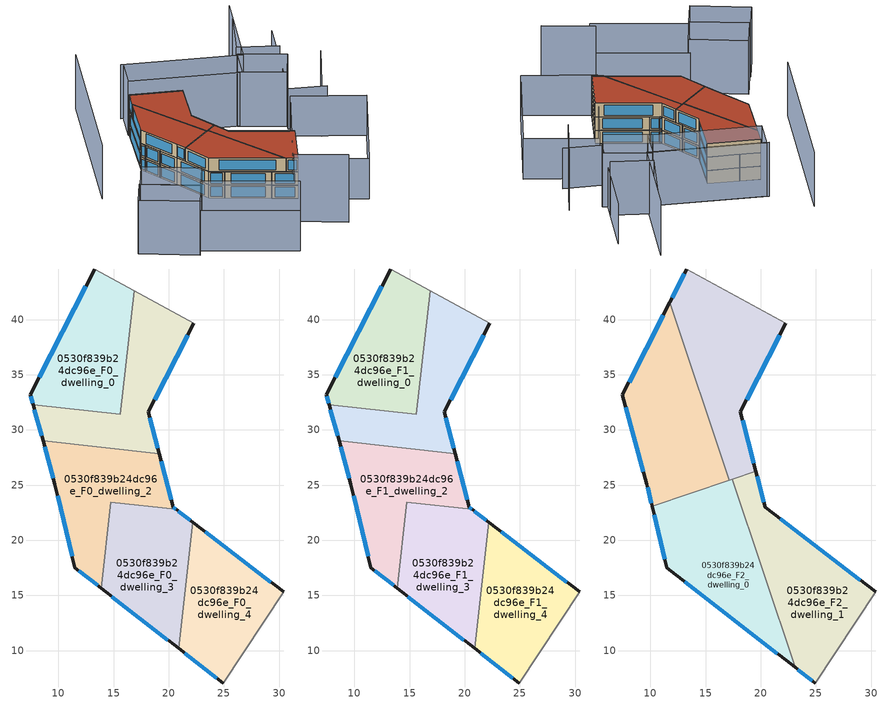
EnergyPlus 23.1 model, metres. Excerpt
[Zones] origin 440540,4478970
0530f839b24dc96e_F0_dwelling_0
 floor ground (EU_floor_Construction): 15.62,31.42 16.86,42.64 13.28,44.59 7.46,33.17 7.7,32.3 z0
 wall outside (EU_wall_Construction): 7.7,32.3 7.46,33.17 13.28,44.59 z0:3
 wall adiabatic (EU_wall_Construction): 13.28,44.59 16.86,42.64 z0:3
 wall to 0530f839b24dc96e_F0_dwelling_1 (EU_wall_Construction): 16.86,42.64 15.62,31.42 7.7,32.3 z0:3
 window (EU_Window_Construction): 7.66,32.42 7.49,33.05 / 8.27,34.76 12.47,43.01 z0.42:2.58
0530f839b24dc96e_F0_dwelling_1
 floor ground (EU_floor_Construction): 19.14,27.83 18.15,31.63 22.27,39.68 16.86,42.64 15.62,31.42 7.7,32.3 8.59,29 z0
 wall outside (EU_wall_Construction): 22.27,39.68 18.15,31.63 19.14,27.83 / 8.59,29 7.7,32.3 z0:3
 wall adiabatic (EU_wall_Construction): 16.86,42.64 22.27,39.68 z0:3
 wall to 0530f839b24dc96e_F0_dwelling_2 (EU_wall_Construction): 19.14,27.83 8.59,29 z0:3
 window (EU_Window_Construction): 21.7,38.57 18.73,32.75 / 18.29,31.11 19,28.36 / 8.47,29.46 7.82,31.84 z0.42:2.58
0530f839b24dc96e_F0_dwelling_2
 floor ground (EU_floor_Construction): 13.87,15.66 14.73,23.45 20.66,22.79 20.38,23 19.14,27.83 8.59,29 9.66,25.08 11.5,17.5 z0
 wall outside (EU_wall_Construction): 19.14,27.83 20.38,23 20.66,22.79 / 13.87,15.66 11.5,17.5 9.66,25.08 8.59,29 z0:3
 wall to 0530f839b24dc96e_F0_dwelling_3 (EU_wall_Construction): 20.66,22.79 14.73,23.45 13.87,15.66 z0:3
 window (EU_Window_Construction): 19.31,27.16 20.21,23.67 / 20.42,22.97 20.62,22.82 / 13.54,15.91 11.83,17.25 / 11.24,18.55 9.92,24.02 / 9.52,25.62 8.74,28.46 z0.42:2.58
0530f839b24dc96e_F0_dwelling_3
 floor ground (EU_floor_Construction): 20.9,10.19 22.17,21.64 20.66,22.79 14.73,23.45 13.87,15.66 z0
 wall outside (EU_wall_Construction): 20.66,22.79 22.17,21.64 / 20.9,10.19 13.87,15.66 z0:3
 wall to 0530f839b24dc96e_F0_dwelling_4 (EU_wall_Construction): 22.17,21.64 20.9,10.19 z0:3
 window (EU_Window_Construction): 20.87,22.63 21.96,21.8 / 19.92,10.95 14.84,14.9 z0.42:2.58
0530f839b24dc96e_F0_dwelling_4
 floor ground (EU_floor_Construction): 24.93,7.06 30.4,15.33 22.17,21.64 20.9,10.19 z0
 wall outside (EU_wall_Construction): 22.17,21.64 30.4,15.33 / 24.93,7.06 20.9,10.19 z0:3
 wall adiabatic (EU_wall_Construction): 30.4,15.33 24.93,7.06 z0:3
 window (EU_Window_Construction): 23.31,20.76 29.26,16.21 / 24.37,7.49 21.46,9.76 z0.42:2.58
0530f839b24dc96e_F1_dwelling_0
 floor to 0530f839b24dc96e_F0_dwelling_0 (EU_floor_Construction): 15.62,31.42 16.86,42.64 13.28,44.59 7.46,33.17 7.7,32.3 z3
 wall outside (EU_wall_Construction): 7.7,32.3 7.46,33.17 13.28,44.59 z3:6
 wall adiabatic (EU_wall_Construction): 13.28,44.59 16.86,42.64 z3:6
 wall to 0530f839b24dc96e_F1_dwelling_1 (EU_wall_Construction): 16.86,42.64 15.62,31.42 7.7,32.3 z3:6
 window (EU_Window_Construction): 7.66,32.42 7.49,33.05 / 8.27,34.76 12.47,43.01 z3.42:5.58
0530f839b24dc96e_F1_dwelling_1
 floor to 0530f839b24dc96e_F0_dwelling_1 (EU_floor_Construction): 19.14,27.83 18.15,31.63 22.27,39.68 16.86,42.64 15.62,31.42 7.7,32.3 8.59,29 z3
 wall outside (EU_wall_Construction): 22.27,39.68 18.15,31.63 19.14,27.83 / 8.59,29 7.7,32.3 z3:6
 wall adiabatic (EU_wall_Construction): 16.86,42.64 22.27,39.68 z3:6
 wall to 0530f839b24dc96e_F1_dwelling_2 (EU_wall_Construction): 19.14,27.83 8.59,29 z3:6
 window (EU_Window_Construction): 21.7,38.57 18.73,32.75 / 18.29,31.11 19,28.36 / 8.47,29.46 7.82,31.84 z3.42:5.58
0530f839b24dc96e_F1_dwelling_2
 floor to 0530f839b24dc96e_F0_dwelling_2 (EU_floor_Construction): 13.87,15.66 14.73,23.45 20.66,22.79 20.38,23 19.14,27.83 8.59,29 9.66,25.08 11.5,17.5 z3
 wall outside (EU_wall_Construction): 19.14,27.83 20.38,23 20.66,22.79 / 13.87,15.66 11.5,17.5 9.66,25.08 8.59,29 z3:6
 wall to 0530f839b24dc96e_F1_dwelling_3 (EU_wall_Construction): 20.66,22.79 14.73,23.45 13.87,15.66 z3:6
 window (EU_Window_Construction): 19.31,27.16 20.21,23.67 / 20.42,22.97 20.62,22.82 / 13.54,15.91 11.83,17.25 / 11.24,18.55 9.92,24.02 / 9.52,25.62 8.74,28.46 z3.42:5.58
0530f839b24dc96e_F1_dwelling_3
 floor to 0530f839b24dc96e_F0_dwelling_3 (EU_floor_Construction): 20.9,10.19 22.17,21.64 20.66,22.79 14.73,23.45 13.87,15.66 z3
 wall outside (EU_wall_Construction): 20.66,22.79 22.17,21.64 / 20.9,10.19 13.87,15.66 z3:6
 wall to 0530f839b24dc96e_F1_dwelling_4 (EU_wall_Construction): 22.17,21.64 20.9,10.19 z3:6
 window (EU_Window_Construction): 20.87,22.63 21.96,21.8 / 19.92,10.95 14.84,14.9 z3.42:5.58
0530f839b24dc96e_F1_dwelling_4
 floor to 0530f839b24dc96e_F0_dwelling_4 (EU_floor_Construction): 24.93,7.06 30.4,15.33 22.17,21.64 20.9,10.19 z3
 wall outside (EU_wall_Construction): 22.17,21.64 30.4,15.33 / 24.93,7.06 20.9,10.19 z3:6
 wall adiabatic (EU_wall_Construction): 30.4,15.33 24.93,7.06 z3:6
 window (EU_Window_Construction): 23.31,20.76 29.26,16.21 / 24.37,7.49 21.46,9.76 z3.42:5.58
0530f839b24dc96e_F2_dwelling_0
 floor to 0530f839b24dc96e_F1_dwelling_3 (EU_floor_Construction): 20.9,10.19 21.31,13.9 18.25,23.06 14.73,23.45 13.87,15.66 z6
 floor to 0530f839b24dc96e_F1_dwelling_4 (EU_floor_Construction): 23.12,8.47 21.31,13.9 20.9,10.19 z6
 floor to 0530f839b24dc96e_F1_dwelling_2 (EU_floor_Construction): 13.87,15.66 14.73,23.45 18.25,23.06 17.42,25.53 10.14,23.1 11.5,17.5 z6
 wall outside (EU_wall_Construction): 23.12,8.47 11.5,17.5 10.14,23.1 z6:9
 wall to 0530f839b24dc96e_F2_dwelling_1 (EU_wall_Construction): 17.42,25.53 23.12,8.47 z6:9
 wall to 0530f839b24dc96e_F2_dwelling_2 (EU_wall_Construction): 10.14,23.1 17.14,25.44 z6:9
 wall to 0530f839b24dc96e_F2_dwelling_3 (EU_wall_Construction): 17.14,25.44 17.42,25.53 z6:9
 window (EU_Window_Construction): 21.51,9.72 13.11,16.25 / 11.31,18.28 10.33,22.33 z6.42:8.58
 roof outside (EU_roof_Construction): 17.42,25.53 23.12,8.47 11.5,17.5 10.14,23.1 z9
0530f839b24dc96e_F2_dwelling_1
 floor to 0530f839b24dc96e_F1_dwelling_4 (EU_floor_Construction): 24.93,7.06 30.4,15.33 22.17,21.64 21.31,13.9 23.12,8.47 z6
 floor to 0530f839b24dc96e_F1_dwelling_3 (EU_floor_Construction): 21.31,13.9 22.17,21.64 20.66,22.79 18.25,23.06 z6
 floor to 0530f839b24dc96e_F1_dwelling_2 (EU_floor_Construction): 20.66,22.79 20.38,23 19.55,26.24 17.42,25.53 18.25,23.06 z6
 wall outside (EU_wall_Construction): 19.55,26.24 20.38,23 30.4,15.33 / 24.93,7.06 23.12,8.47 z6:9
 wall adiabatic (EU_wall_Construction): 30.4,15.33 24.93,7.06 z6:9
 wall to 0530f839b24dc96e_F2_dwelling_3 (EU_wall_Construction): 17.42,25.53 19.55,26.24 z6:9
 window (EU_Window_Construction): 19.66,25.79 20.27,23.45 / 21.77,21.94 29.01,16.4 / 24.68,7.26 23.37,8.27 z6.42:8.58
 roof outside (EU_roof_Construction): 20.38,23 30.4,15.33 24.93,7.06 23.12,8.47 17.42,25.53 19.55,26.24 z9
0530f839b24dc96e_F2_dwelling_2
 floor to 0530f839b24dc96e_F1_dwelling_0 (EU_floor_Construction): 15.13,31.47 11.75,41.59 7.46,33.17 7.7,32.3 z6
 floor to 0530f839b24dc96e_F1_dwelling_2 (EU_floor_Construction): 17.14,25.44 16.23,28.16 8.59,29 9.66,25.08 10.14,23.1 z6
 floor to 0530f839b24dc96e_F1_dwelling_1 (EU_floor_Construction): 16.23,28.16 15.13,31.47 7.7,32.3 8.59,29 z6
 wall outside (EU_wall_Construction): 10.14,23.1 9.66,25.08 7.46,33.17 11.75,41.59 z6:9
 wall to 0530f839b24dc96e_F2_dwelling_3 (EU_wall_Construction): 11.75,41.59 17.14,25.44 z6:9
 window (EU_Window_Construction): 8.05,34.34 11.15,40.42 / 10.08,23.38 9.73,24.8 / 9.36,26.2 7.76,32.05 z6.42:8.58
 roof outside (EU_roof_Construction): 11.75,41.59 17.14,25.44 10.14,23.1 9.66,25.08 7.46,33.17 z9
0530f839b24dc96e_F2_dwelling_3
 floor to 0530f839b24dc96e_F1_dwelling_1 (EU_floor_Construction): 19.14,27.83 18.15,31.63 22.27,39.68 16.86,42.64 15.62,31.42 15.13,31.47 16.23,28.16 z6
 floor to 0530f839b24dc96e_F1_dwelling_0 (EU_floor_Construction): 15.62,31.42 16.86,42.64 13.28,44.59 11.75,41.59 15.13,31.47 z6
 floor to 0530f839b24dc96e_F1_dwelling_2 (EU_floor_Construction): 19.55,26.24 19.14,27.83 16.23,28.16 17.14,25.44 z6
 wall outside (EU_wall_Construction): 11.75,41.59 13.28,44.59 / 22.27,39.68 18.15,31.63 19.55,26.24 z6:9
 wall adiabatic (EU_wall_Construction): 13.28,44.59 22.27,39.68 z6:9
 window (EU_Window_Construction): 11.96,42.01 13.07,44.18 / 21.7,38.57 18.73,32.75 / 18.35,30.89 19.35,26.99 z6.42:8.58
 roof outside (EU_roof_Construction): 22.27,39.68 18.15,31.63 19.55,26.24 17.14,25.44 11.75,41.59 13.28,44.59 z9
shading: 42.02,22.08 48.75,31.11 / 44.69,54.43 36.2,38.96 / 36.2,38.96 15.59,50.27 / 11.04,58.27 -4.59,29.68 / 43.73,37.36 36.82,41.91 / 36.82,41.91 42.79,50.95 / -2.11,2.45 -11.17,9.86 / -11.17,9.86 -7.57,14.26 / -7.57,14.26 1.5,6.85 / 1.5,6.85 -2.11,2.45 / 1.38,6.81 -7.44,14.16 / -7.44,14.16 -3.41,18.99 / -3.41,18.99 5.4,11.65 / 5.4,11.65 1.38,6.81 / 39.03,28.87 31.5,34.66 / 31.5,34.66 35.44,39.79 / 35.44,39.79 42.97,34 / 42.97,34 39.03,28.87 / 32.3,34.15 13.13,44.68 / 13.13,44.68 16.07,50.04 / 16.07,50.04 35.24,39.5 / 35.24,39.5 32.3,34.15 z0:12; 44.99,24.28 38.44,27.93 / 38.44,27.93 48.68,46.35 / 13.92,-7.85 -1.17,3.62 / -1.17,3.62 5.14,11.93 / 5.14,11.93 20.24,0.46 / 20.24,0.46 13.92,-7.85 / 48.93,17.08 35.53,-1.12 / 35.53,-1.12 23.85,7.48 / 23.85,7.48 37.24,25.68 / 37.24,25.68 48.93,17.08 z0:9; 19.37,1.18 27.44,-5.38 z0:15
[Building]
EU S2 Campaign: North Axis=0; Terrain=City; Solar Distribution=FullExterior
[Site:Location]
Madrid: Latitude=40.5; Longitude=-3.5; Time Zone=1; Elevation=609
[SizingPeriod:WeatherFileDays]
AnnualSizingPeriod: Begin Month=1; Begin Day of Month=1; End Month=12; End Day of Month=31; Day of Week for Start Day=Monday; Use Weather File Daylight Saving Period=No; Use Weather File Rain and Snow Indicators=No
[MATERIAL]
EU_InternalMass_Material: Roughness=MediumRough; Thickness=0.1; Conductivity=1; Density=1800; Specific Heat=900; Thermal Absorptance=0.9; Solar Absorptance=0.7; Visible Absorptance=0.7
[MATERIAL:NOMASS] Roughness=MediumRough; Thermal Absorptance=0.9; Solar Absorptance=0.7; Visible Absorptance=0.7
Name | Thermal Resistance
EU_wall_NoMass | 1.60022
EU_roof_NoMass | 1.57597
EU_floor_NoMass | 0.470652
[WINDOWMATERIAL:SIMPLEGLAZINGSYSTEM]
EU_Window_SimpleGlazing: UFactor=3.28802; Solar Heat Gain Coefficient=0.85; Visible Transmittance=0.85
[CONSTRUCTION]
EU_wall_Construction: EU_wall_NoMass
EU_roof_Construction: EU_roof_NoMass
EU_floor_Construction: EU_floor_NoMass
EU_InternalMass_Construction: EU_InternalMass_Material
EU_Window_Construction: EU_Window_SimpleGlazing
[ZONE] Type=1; Multiplier=1; Ceiling Height=autocalculate; Floor Area=autocalculate; Part of Total Floor Area=Yes
Name | Volume
0530f839b24dc96e_F0_dwelling_0; 0530f839b24dc96e_F1_dwelling_0 | 229.161
0530f839b24dc96e_F2_dwelling_0 | 286.438
0530f839b24dc96e_F0_dwelling_1; 0530f839b24dc96e_F1_dwelling_1 | 229.124
0530f839b24dc96e_F2_dwelling_1 | 286.414
0530f839b24dc96e_F0_dwelling_2; 0530f839b24dc96e_F1_dwelling_2 | 229.168
0530f839b24dc96e_F2_dwelling_2 | 286.436
0530f839b24dc96e_F0_dwelling_3; 0530f839b24dc96e_F1_dwelling_3 | 229.115
0530f839b24dc96e_F2_dwelling_3 | 286.415
0530f839b24dc96e_F0_dwelling_4; 0530f839b24dc96e_F1_dwelling_4 | 229.172
[INTERNALMASS] Construction=EU_InternalMass_Construction
Name | Zone or ZoneList | Surface Area
0530f839b24dc96e_F0_dwelling_0_EU_InternalMass | 0530f839b24dc96e_F0_dwelling_0 | 76.3873
0530f839b24dc96e_F0_dwelling_1_EU_InternalMass | 0530f839b24dc96e_F0_dwelling_1 | 76.3729
0530f839b24dc96e_F0_dwelling_2_EU_InternalMass | 0530f839b24dc96e_F0_dwelling_2 | 76.3904
0530f839b24dc96e_F0_dwelling_3_EU_InternalMass | 0530f839b24dc96e_F0_dwelling_3 | 76.3717
0530f839b24dc96e_F0_dwelling_4_EU_InternalMass | 0530f839b24dc96e_F0_dwelling_4 | 76.3907
0530f839b24dc96e_F1_dwelling_0_EU_InternalMass | 0530f839b24dc96e_F1_dwelling_0 | 76.3873
0530f839b24dc96e_F1_dwelling_1_EU_InternalMass | 0530f839b24dc96e_F1_dwelling_1 | 76.3729
0530f839b24dc96e_F1_dwelling_2_EU_InternalMass | 0530f839b24dc96e_F1_dwelling_2 | 76.3904
0530f839b24dc96e_F1_dwelling_3_EU_InternalMass | 0530f839b24dc96e_F1_dwelling_3 | 76.3717
0530f839b24dc96e_F1_dwelling_4_EU_InternalMass | 0530f839b24dc96e_F1_dwelling_4 | 76.3907
0530f839b24dc96e_F2_dwelling_0_EU_InternalMass | 0530f839b24dc96e_F2_dwelling_0 | 95.4793
0530f839b24dc96e_F2_dwelling_1_EU_InternalMass | 0530f839b24dc96e_F2_dwelling_1 | 95.4714
0530f839b24dc96e_F2_dwelling_2_EU_InternalMass | 0530f839b24dc96e_F2_dwelling_2 | 95.4787
0530f839b24dc96e_F2_dwelling_3_EU_InternalMass | 0530f839b24dc96e_F2_dwelling_3 | 95.4717
[OTHEREQUIPMENT] Fuel Type=Electricity; Design Level Calculation Method=Watts/Area; Power per Zone Floor Area=1; Fraction Latent=0; Fraction Radiant=0; Fraction Lost=0; Carbon Dioxide Generation Rate=0; EndUse Subcategory=EU_Step8_InternalGains
Name | Zone or ZoneList or Space or SpaceList | Schedule
EU_Step8_InternalGain_0530f839b24dc96e_F0_dwelling_0_f000 | 0530f839b24dc96e_F0_dwelling_0 | EU_Step8_GainSchedule_0530f839b24dc96e_F0_dwelling_0_f000
EU_Step8_InternalGain_0530f839b24dc96e_F0_dwelling_1_f000 | 0530f839b24dc96e_F0_dwelling_1 | EU_Step8_GainSchedule_0530f839b24dc96e_F0_dwelling_1_f000
EU_Step8_InternalGain_0530f839b24dc96e_F0_dwelling_2_f000 | 0530f839b24dc96e_F0_dwelling_2 | EU_Step8_GainSchedule_0530f839b24dc96e_F0_dwelling_2_f000
EU_Step8_InternalGain_0530f839b24dc96e_F0_dwelling_3_f000 | 0530f839b24dc96e_F0_dwelling_3 | EU_Step8_GainSchedule_0530f839b24dc96e_F0_dwelling_3_f000
EU_Step8_InternalGain_0530f839b24dc96e_F0_dwelling_4_f000 | 0530f839b24dc96e_F0_dwelling_4 | EU_Step8_GainSchedule_0530f839b24dc96e_F0_dwelling_4_f000
EU_Step8_InternalGain_0530f839b24dc96e_F1_dwelling_0_f000 | 0530f839b24dc96e_F1_dwelling_0 | EU_Step8_GainSchedule_0530f839b24dc96e_F1_dwelling_0_f000
EU_Step8_InternalGain_0530f839b24dc96e_F1_dwelling_1_f000 | 0530f839b24dc96e_F1_dwelling_1 | EU_Step8_GainSchedule_0530f839b24dc96e_F1_dwelling_1_f000
EU_Step8_InternalGain_0530f839b24dc96e_F1_dwelling_2_f000 | 0530f839b24dc96e_F1_dwelling_2 | EU_Step8_GainSchedule_0530f839b24dc96e_F1_dwelling_2_f000
EU_Step8_InternalGain_0530f839b24dc96e_F1_dwelling_3_f000 | 0530f839b24dc96e_F1_dwelling_3 | EU_Step8_GainSchedule_0530f839b24dc96e_F1_dwelling_3_f000
EU_Step8_InternalGain_0530f839b24dc96e_F1_dwelling_4_f000 | 0530f839b24dc96e_F1_dwelling_4 | EU_Step8_GainSchedule_0530f839b24dc96e_F1_dwelling_4_f000
EU_Step8_InternalGain_0530f839b24dc96e_F2_dwelling_0_f000 | 0530f839b24dc96e_F2_dwelling_0 | EU_Step8_GainSchedule_0530f839b24dc96e_F2_dwelling_0_f000
EU_Step8_InternalGain_0530f839b24dc96e_F2_dwelling_1_f000 | 0530f839b24dc96e_F2_dwelling_1 | EU_Step8_GainSchedule_0530f839b24dc96e_F2_dwelling_1_f000
EU_Step8_InternalGain_0530f839b24dc96e_F2_dwelling_2_f000 | 0530f839b24dc96e_F2_dwelling_2 | EU_Step8_GainSchedule_0530f839b24dc96e_F2_dwelling_2_f000
EU_Step8_InternalGain_0530f839b24dc96e_F2_dwelling_3_f000 | 0530f839b24dc96e_F2_dwelling_3 | EU_Step8_GainSchedule_0530f839b24dc96e_F2_dwelling_3_f000
[ZONEVENTILATION:DESIGNFLOWRATE] Schedule=EU_AlwaysOn; Design Flow Rate Calculation Method=AirChanges/Hour; Air Changes per Hour=0.480704; Ventilation Type=Natural; Fan Pressure Rise=0; Fan Total Efficiency=1; Constant Term Coefficient=1; Temperature Term Coefficient=0; Velocity Term Coefficient=0; Velocity Squared Term Coefficient=0; Minimum Indoor Temperature=-100; Maximum Indoor Temperature=100; Delta Temperature=-100; Minimum Outdoor Temperature=-100; Maximum Outdoor Temperature=100; Maximum Wind Speed=40
Name | Zone or ZoneList or Space or SpaceList
EU_ConstantAir_0530f839b24dc96e_F0_dwelling_0 | 0530f839b24dc96e_F0_dwelling_0
EU_ConstantAir_0530f839b24dc96e_F0_dwelling_1 | 0530f839b24dc96e_F0_dwelling_1
EU_ConstantAir_0530f839b24dc96e_F0_dwelling_2 | 0530f839b24dc96e_F0_dwelling_2
EU_ConstantAir_0530f839b24dc96e_F0_dwelling_3 | 0530f839b24dc96e_F0_dwelling_3
EU_ConstantAir_0530f839b24dc96e_F0_dwelling_4 | 0530f839b24dc96e_F0_dwelling_4
EU_ConstantAir_0530f839b24dc96e_F1_dwelling_0 | 0530f839b24dc96e_F1_dwelling_0
EU_ConstantAir_0530f839b24dc96e_F1_dwelling_1 | 0530f839b24dc96e_F1_dwelling_1
EU_ConstantAir_0530f839b24dc96e_F1_dwelling_2 | 0530f839b24dc96e_F1_dwelling_2
EU_ConstantAir_0530f839b24dc96e_F1_dwelling_3 | 0530f839b24dc96e_F1_dwelling_3
EU_ConstantAir_0530f839b24dc96e_F1_dwelling_4 | 0530f839b24dc96e_F1_dwelling_4
EU_ConstantAir_0530f839b24dc96e_F2_dwelling_0 | 0530f839b24dc96e_F2_dwelling_0
EU_ConstantAir_0530f839b24dc96e_F2_dwelling_1 | 0530f839b24dc96e_F2_dwelling_1
EU_ConstantAir_0530f839b24dc96e_F2_dwelling_2 | 0530f839b24dc96e_F2_dwelling_2
EU_ConstantAir_0530f839b24dc96e_F2_dwelling_3 | 0530f839b24dc96e_F2_dwelling_3
[HVACTEMPLATE:THERMOSTAT] Constant Heating Setpoint=20; Constant Cooling Setpoint=50
EU_HeatOnly_0530f839b24dc96e_F0_dwelling_0; EU_HeatOnly_0530f839b24dc96e_F0_dwelling_1; EU_HeatOnly_0530f839b24dc96e_F0_dwelling_2; EU_HeatOnly_0530f839b24dc96e_F0_dwelling_3; EU_HeatOnly_0530f839b24dc96e_F0_dwelling_4; EU_HeatOnly_0530f839b24dc96e_F1_dwelling_0; EU_HeatOnly_0530f839b24dc96e_F1_dwelling_1; EU_HeatOnly_0530f839b24dc96e_F1_dwelling_2; EU_HeatOnly_0530f839b24dc96e_F1_dwelling_3; EU_HeatOnly_0530f839b24dc96e_F1_dwelling_4; EU_HeatOnly_0530f839b24dc96e_F2_dwelling_0; EU_HeatOnly_0530f839b24dc96e_F2_dwelling_1; EU_HeatOnly_0530f839b24dc96e_F2_dwelling_2; EU_HeatOnly_0530f839b24dc96e_F2_dwelling_3
[HVACTEMPLATE:ZONE:IDEALLOADSAIRSYSTEM] System Availability Schedule=EU_AlwaysOn; Maximum Heating Supply Air Temperature=50; Minimum Cooling Supply Air Temperature=13; Maximum Heating Supply Air Humidity Ratio=0.0156; Minimum Cooling Supply Air Humidity Ratio=0.0077; Heating Limit=NoLimit; Cooling Limit=NoLimit; Heating Availability Schedule=EU_AlwaysOn; Cooling Availability Schedule=EU_CoolingOff; Dehumidification Control Type=ConstantSensibleHeatRatio; Cooling Sensible Heat Ratio=0.7; Dehumidification Setpoint=60; Humidification Control Type=None; Humidification Setpoint=30; Outdoor Air Method=None; Outdoor Air Flow Rate per Person=0.00944; Outdoor Air Flow Rate per Zone Floor Area=0; Outdoor Air Flow Rate per Zone=0; Demand Controlled Ventilation Type=None; Outdoor Air Economizer Type=NoEconomizer; Heat Recovery Type=None; Sensible Heat Recovery Effectiveness=0.7; Latent Heat Recovery Effectiveness=0.65
Name | Template Thermostat
0530f839b24dc96e_F0_dwelling_0 | EU_HeatOnly_0530f839b24dc96e_F0_dwelling_0
0530f839b24dc96e_F0_dwelling_1 | EU_HeatOnly_0530f839b24dc96e_F0_dwelling_1
0530f839b24dc96e_F0_dwelling_2 | EU_HeatOnly_0530f839b24dc96e_F0_dwelling_2
0530f839b24dc96e_F0_dwelling_3 | EU_HeatOnly_0530f839b24dc96e_F0_dwelling_3
0530f839b24dc96e_F0_dwelling_4 | EU_HeatOnly_0530f839b24dc96e_F0_dwelling_4
0530f839b24dc96e_F1_dwelling_0 | EU_HeatOnly_0530f839b24dc96e_F1_dwelling_0
0530f839b24dc96e_F1_dwelling_1 | EU_HeatOnly_0530f839b24dc96e_F1_dwelling_1
0530f839b24dc96e_F1_dwelling_2 | EU_HeatOnly_0530f839b24dc96e_F1_dwelling_2
0530f839b24dc96e_F1_dwelling_3 | EU_HeatOnly_0530f839b24dc96e_F1_dwelling_3
0530f839b24dc96e_F1_dwelling_4 | EU_HeatOnly_0530f839b24dc96e_F1_dwelling_4
0530f839b24dc96e_F2_dwelling_0 | EU_HeatOnly_0530f839b24dc96e_F2_dwelling_0
0530f839b24dc96e_F2_dwelling_1 | EU_HeatOnly_0530f839b24dc96e_F2_dwelling_1
0530f839b24dc96e_F2_dwelling_2 | EU_HeatOnly_0530f839b24dc96e_F2_dwelling_2
0530f839b24dc96e_F2_dwelling_3 | EU_HeatOnly_0530f839b24dc96e_F2_dwelling_3
[SIZING:ZONE] Zone Cooling Design Supply Air Temperature Input Method=SupplyAirTemperature; Zone Cooling Design Supply Air Temperature=13; Zone Heating Design Supply Air Temperature Input Method=SupplyAirTemperature; Zone Heating Design Supply Air Temperature=50; Zone Cooling Design Supply Air Humidity Ratio=0.008; Zone Heating Design Supply Air Humidity Ratio=0.008; Cooling Design Air Flow Method=DesignDay; Cooling Design Air Flow Rate=0; Cooling Minimum Air Flow per Zone Floor Area=0.000762; Cooling Minimum Air Flow=0; Cooling Minimum Air Flow Fraction=0.2; Heating Design Air Flow Method=DesignDay; Heating Design Air Flow Rate=0; Heating Maximum Air Flow per Zone Floor Area=0.002032; Heating Maximum Air Flow=0.141576; Heating Maximum Air Flow Fraction=0.3; Account for Dedicated Outdoor Air System=No; Dedicated Outdoor Air System Control Strategy=NeutralSupplyAir; Dedicated Outdoor Air Low Setpoint Temperature for Design=autosize; Dedicated Outdoor Air High Setpoint Temperature for Design=autosize; Zone Load Sizing Method=Sensible Load Only No Latent Load; Zone Latent Cooling Design Supply Air Humidity Ratio Input Method=HumidityRatioDifference; Zone Cooling Design Supply Air Humidity Ratio Difference=0.005; Zone Latent Heating Design Supply Air Humidity Ratio Input Method=HumidityRatioDifference; Zone Humidification Design Supply Air Humidity Ratio Difference=0.005
0530f839b24dc96e_F0_dwelling_0; 0530f839b24dc96e_F0_dwelling_1; 0530f839b24dc96e_F0_dwelling_2; 0530f839b24dc96e_F0_dwelling_3; 0530f839b24dc96e_F0_dwelling_4; 0530f839b24dc96e_F1_dwelling_0; 0530f839b24dc96e_F1_dwelling_1; 0530f839b24dc96e_F1_dwelling_2; 0530f839b24dc96e_F1_dwelling_3; 0530f839b24dc96e_F1_dwelling_4; 0530f839b24dc96e_F2_dwelling_0; 0530f839b24dc96e_F2_dwelling_1; 0530f839b24dc96e_F2_dwelling_2; 0530f839b24dc96e_F2_dwelling_3
[SCHEDULE:CONSTANT]
Name | Hourly Value
EU_AlwaysOn | 1
EU_CoolingOff | 0
[SCHEDULE:FILE] Column Number=1; Rows to Skip at Top=0; Number of Hours of Data=8760; Column Separator=Comma; Interpolate to Timestep=No; Minutes per Item=60; Adjust Schedule for Daylight Savings=Yes
Name | File
EU_Step8_GainSchedule_0530f839b24dc96e_F0_dwelling_0_f000 | ../../schedules/0530f839b24dc96e/0530f839b24dc96e_F0_dwelling_0_f000_gain.csv
EU_Step8_GainSchedule_0530f839b24dc96e_F0_dwelling_1_f000 | ../../schedules/0530f839b24dc96e/0530f839b24dc96e_F0_dwelling_1_f000_gain.csv
EU_Step8_GainSchedule_0530f839b24dc96e_F0_dwelling_2_f000 | ../../schedules/0530f839b24dc96e/0530f839b24dc96e_F0_dwelling_2_f000_gain.csv
EU_Step8_GainSchedule_0530f839b24dc96e_F0_dwelling_3_f000 | ../../schedules/0530f839b24dc96e/0530f839b24dc96e_F0_dwelling_3_f000_gain.csv
EU_Step8_GainSchedule_0530f839b24dc96e_F0_dwelling_4_f000 | ../../schedules/0530f839b24dc96e/0530f839b24dc96e_F0_dwelling_4_f000_gain.csv
EU_Step8_GainSchedule_0530f839b24dc96e_F1_dwelling_0_f000 | ../../schedules/0530f839b24dc96e/0530f839b24dc96e_F1_dwelling_0_f000_gain.csv
EU_Step8_GainSchedule_0530f839b24dc96e_F1_dwelling_1_f000 | ../../schedules/0530f839b24dc96e/0530f839b24dc96e_F1_dwelling_1_f000_gain.csv
EU_Step8_GainSchedule_0530f839b24dc96e_F1_dwelling_2_f000 | ../../schedules/0530f839b24dc96e/0530f839b24dc96e_F1_dwelling_2_f000_gain.csv
EU_Step8_GainSchedule_0530f839b24dc96e_F1_dwelling_3_f000 | ../../schedules/0530f839b24dc96e/0530f839b24dc96e_F1_dwelling_3_f000_gain.csv
EU_Step8_GainSchedule_0530f839b24dc96e_F1_dwelling_4_f000 | ../../schedules/0530f839b24dc96e/0530f839b24dc96e_F1_dwelling_4_f000_gain.csv
EU_Step8_GainSchedule_0530f839b24dc96e_F2_dwelling_0_f000 | ../../schedules/0530f839b24dc96e/0530f839b24dc96e_F2_dwelling_0_f000_gain.csv
EU_Step8_GainSchedule_0530f839b24dc96e_F2_dwelling_1_f000 | ../../schedules/0530f839b24dc96e/0530f839b24dc96e_F2_dwelling_1_f000_gain.csv
EU_Step8_GainSchedule_0530f839b24dc96e_F2_dwelling_2_f000 | ../../schedules/0530f839b24dc96e/0530f839b24dc96e_F2_dwelling_2_f000_gain.csv
EU_Step8_GainSchedule_0530f839b24dc96e_F2_dwelling_3_f000 | ../../schedules/0530f839b24dc96e/0530f839b24dc96e_F2_dwelling_3_f000_gain.csv
